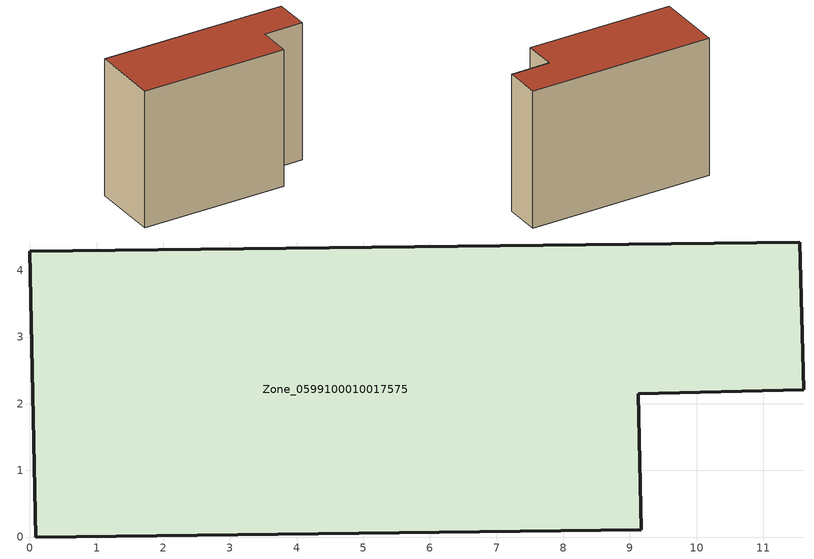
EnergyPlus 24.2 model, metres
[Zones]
Zone_0599100010017575
 floor ground (C_G): 0,4.29 11.55,4.42 11.61,2.21 9.13,2.15 9.17,0.11 0.09,0 z0
 wall outside (C_F): 11.55,4.42 0,4.29 0.09,0 9.17,0.11 9.13,2.15 11.61,2.21 11.55,4.42 z0:8.81
 roof outside (C_R): 0,4.29 0.09,0 9.17,0.11 9.13,2.15 11.61,2.21 11.55,4.42 z8.81
[BUILDING]
Pand.0599100010017575: North Axis=0; Terrain=City; Loads Convergence Tolerance Value=0.04; Temperature Convergence Tolerance Value=0.4; Solar Distribution=FullExterior; Maximum Number of Warmup Days=25; Minimum Number of Warmup Days=1
[Site:Location]
Rotterdam.The.Hague.AP_ZH_NLD Design_Conditions: Latitude=51.96; Longitude=4.45; Time Zone=1; Elevation=-4.5
[SITE:GROUNDTEMPERATURE:BUILDINGSURFACE]
18, 18, 18, 18, 18, 18, 18, 18, 18, 18, 18, 18
[MATERIAL] Thermal Absorptance=0.9; Solar Absorptance=0.7; Visible Absorptance=0.7
Name | Roughness | Thickness | Conductivity | Density | Specific Heat
G.TI.1946 | MediumSmooth | 0.15 | 1 | 540 | 1210
F.TI.1946 | Rough | 0.3 | 0.857143 | 1920 | 840
R.TI.1946 | MediumRough | 0.2 | 0.1 | 1500 | 1000
[CONSTRUCTION]
C_G: G.TI.1946
C_F: F.TI.1946
C_R: R.TI.1946
[ZONE]
Zone_0599100010017575: Type=1; Multiplier=1; Ceiling Height=Autocalculate; Volume=Autocalculate; Floor Area=autocalculate; Part of Total Floor Area=Yes
[ZONEINFILTRATION:DESIGNFLOWRATE]
Infil_Zone_0599100010017575: Zone or ZoneList or Space or SpaceList=Zone_0599100010017575; Schedule=AlwaysOn; Design Flow Rate Calculation Method=Flow/Area; Flow Rate per Floor Area=0.003; Constant Term Coefficient=1; Temperature Term Coefficient=0; Velocity Term Coefficient=0; Velocity Squared Term Coefficient=0
[HVACTEMPLATE:ZONE:IDEALLOADSAIRSYSTEM]
Zone_0599100010017575: Maximum Heating Supply Air Temperature=50; Minimum Cooling Supply Air Temperature=13; Maximum Heating Supply Air Humidity Ratio=0.0156; Minimum Cooling Supply Air Humidity Ratio=0.0077; Heating Limit=NoLimit; Cooling Limit=NoLimit; Dehumidification Control Type=ConstantSensibleHeatRatio; Cooling Sensible Heat Ratio=0.7; Dehumidification Setpoint=60; Humidification Control Type=None; Humidification Setpoint=30; Outdoor Air Method=None; Outdoor Air Flow Rate per Person=0.00944; Outdoor Air Flow Rate per Zone Floor Area=0; Outdoor Air Flow Rate per Zone=0; Demand Controlled Ventilation Type=None; Outdoor Air Economizer Type=NoEconomizer; Heat Recovery Type=None; Sensible Heat Recovery Effectiveness=0.7; Latent Heat Recovery Effectiveness=0.65
[ZONECONTROL:THERMOSTAT]
ThermostatControl_Zone_0599100010017575: Zone or ZoneList=Zone_0599100010017575; Control Type Schedule=DualSetpointControlType; Control 1=Thermostat_Zone_0599100010017575; Temperature Difference Between Cutout And Setpoint=0
[THERMOSTATSETPOINT:DUALSETPOINT]
Thermostat_Zone_0599100010017575: Heating Setpoint Temperature Schedule=HeatingSetpoint_Zone_0599100010017575; Cooling Setpoint Temperature Schedule=CoolingSetpoint_Zone_0599100010017575
[SCHEDULE:COMPACT]
HeatingSetpoint_Zone_0599100010017575: Through: 12/31, For: AllDays, Until: 24:00, 21
CoolingSetpoint_Zone_0599100010017575: Through: 12/31, For: AllDays, Until: 24:00, 24
DualSetpointControlType: Through: 12/31, For: AllDays, Until: 24:00, 4
AlwaysOn: Through: 12/31, For: AllDays, Until: 24:00, 1
